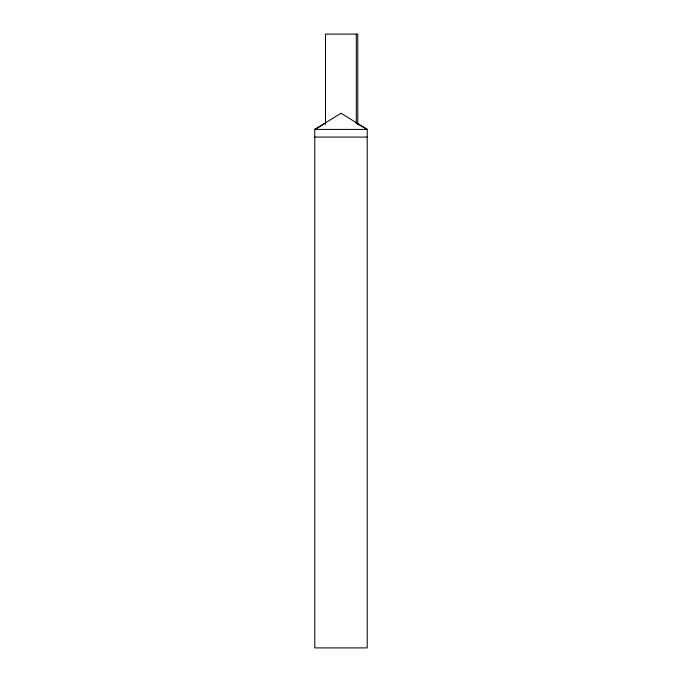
<?xml version="1.0" encoding="UTF-8"?>
<svg xmlns="http://www.w3.org/2000/svg" width="682" height="682" viewBox="0 0 682 682"><rect width="100%" height="100%" fill="white"/><g stroke="black" fill="none" stroke-linecap="round" stroke-linejoin="round"><path stroke-width="1.02" d="M325.629 123.11L314.786 129.478L314.786 647.9L367.214 647.9L367.214 129.427L341 113.212L314.786 129.427L367.214 129.427L355.467 122.572M314.786 137.082L367.214 137.082M357.769 124.653L357.769 34.1L325.493 34.1L325.493 124.295M356.302 34.1L356.302 123.587"/></g></svg>
